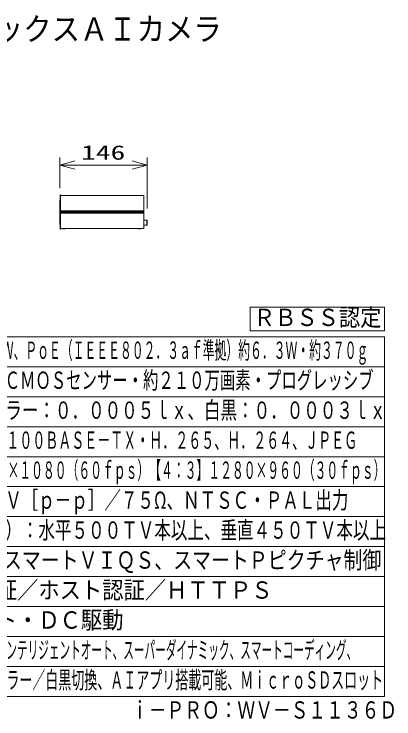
# Model space of a CAD drawing. Units: millimetres on the paper. Extents: x -62 to 64, y -58 to 59.
# Drawn here: x 0.8 to 64.1, y -58.3 to 59.2 of the extents above; entities that cross this region are included whole.
import ezdxf
from ezdxf.enums import TextEntityAlignment as Align

# ---------------------------------------------------------------- set-up
doc = ezdxf.new("R2010")
doc.units = ezdxf.units.MM
for name, color, linetype, lineweight in [('0-0_MOJI1', 7, 'Continuous', 9), ('0-2_WAKU', 4, 'Continuous', 9), ('0-3_GAIKEI', 4, 'Continuous', 9), ('0-4_SUNPO', 7, 'Continuous', 9), ('0-5_0', 7, 'Continuous', 9)]:
    doc.layers.add(name, color=color, linetype=linetype, lineweight=lineweight)
doc.layers.add('0-1_相当品', color=4, linetype='Continuous')
doc.styles.add('ＭＳ ゴシック', font='')
doc.styles.get('ＭＳ ゴシック').set_extended_font_data('MS Gothic')

# ---------------------------------------------------------------- blocks, each defined once
blk = doc.blocks.new('_Open30')
at = {"layer": '0-5_0'}
blk.add_line((0, 0), (-1, 0), dxfattribs=at)
blk.add_lwpolyline([(-1, 0.2679), (0, 0), (-1, -0.2679)], dxfattribs=at)

msp = doc.modelspace()

# ---------------------------------------------------------------- linework, layer by layer
at = {"layer": '0-0_MOJI1'}
msp.add_lwpolyline([(40.121, 10.367), (62.5, 10.367), (62.5, 6.4), (40.121, 6.4)], close=True, dxfattribs=at)
at = {"layer": '0-2_WAKU', "color": 3}
for p, q in [((-62.5, 5.4), (62.5, 5.4)), ((62.5, -54.6), (62.5, 5.4)), ((-62.5, -54.6), (62.5, -54.6))]:
    msp.add_line(p, q, dxfattribs=at)
at = {"layer": '0-2_WAKU'}
for p, q in [((-62.5, 0.4), (62.5, 0.4)), ((-62.5, -4.6), (62.5, -4.6)), ((-62.5, -9.6), (62.5, -9.6)), ((62.5, -14.6), (-62.5, -14.6)), ((62.5, -19.6), (-62.5, -19.6)), ((62.5, -24.6), (-62.5, -24.6)), ((-62.5, -29.6), (62.5, -29.6)), ((-62.5, -34.6), (62.5, -34.6)), ((-62.5, -39.6), (62.5, -39.6)), ((-62.5, -44.6), (62.5, -44.6)), ((-62.5, -49.6), (62.5, -49.6))]:
    msp.add_line(p, q, dxfattribs=at)
at = {"layer": '0-3_GAIKEI'}
for p, q in [((8.469, 29.024), (8.464, 28.952)), ((8.464, 28.922), (8.464, 28.952)), ((8.499, 29.052), (8.494, 28.952)), ((8.494, 26.217), (8.494, 28.952)), ((8.529, 29.052), (8.499, 29.052)), ((8.534, 28.952), (8.529, 29.052)), ((8.564, 28.952), (8.559, 29.024)), ((8.979, 28.973), (8.979, 28.972)), ((9.084, 28.982), (9.084, 28.972)), ((9.144, 28.982), (9.144, 28.972)), ((9.249, 28.973), (9.249, 28.972)), ((13.414, 28.952), (14.414, 28.952)), ((22.384, 26.217), (22.384, 28.952)), ((8.404, 28.202), (8.404, 24.202)), ((8.414, 28.202), (8.404, 28.202)), ((8.414, 28.202), (8.414, 24.202)), ((8.434, 28.202), (8.434, 24.202)), ((8.414, 26.897), (8.404, 26.897)), ((8.414, 26.702), (8.404, 26.702)), ((8.414, 26.552), (8.404, 26.552)), ((8.414, 26.502), (8.404, 26.502)), ((8.414, 25.902), (8.404, 25.902)), ((8.464, 26.4), (8.464, 26.003)), ((8.464, 26.217), (22.414, 26.217)), ((8.594, 26.202), (8.464, 26.202)), ((8.464, 26.187), (22.414, 26.187)), ((8.494, 26.402), (22.384, 26.402)), ((8.494, 26.187), (8.494, 23.452)), ((22.384, 26.002), (8.494, 26.002)), ((8.594, 26.187), (8.594, 26.217)), ((8.664, 26.187), (8.664, 26.217)), ((8.678, 26.187), (8.709, 26.217)), ((8.694, 26.202), (8.694, 26.217)), ((22.264, 26.187), (22.263, 26.217)), ((22.314, 26.187), (22.313, 26.217)), ((22.384, 23.452), (22.384, 26.187)), ((8.414, 25.851), (8.404, 25.851)), ((8.414, 25.702), (8.404, 25.702)), ((8.414, 25.506), (8.404, 25.506)), ((22.414, 24.847), (22.914, 24.847)), ((22.914, 24.017), (22.914, 24.847)), ((22.964, 24.067), (22.964, 24.797)), ((8.414, 24.202), (8.404, 24.202)), ((22.414, 24.017), (22.914, 24.017)), ((8.464, 23.452), (8.464, 23.482)), ((8.469, 23.379), (8.464, 23.452)), ((8.499, 23.352), (8.494, 23.452)), ((8.499, 23.352), (8.529, 23.352)), ((8.534, 23.452), (8.529, 23.352)), ((8.564, 23.452), (8.559, 23.379)), ((8.979, 23.43), (8.979, 23.431)), ((9.084, 23.421), (9.084, 23.431)), ((9.144, 23.421), (9.144, 23.431)), ((9.249, 23.43), (9.249, 23.431)), ((21.479, 23.43), (21.479, 23.431)), ((21.584, 23.421), (21.584, 23.431)), ((21.644, 23.421), (21.644, 23.431)), ((21.749, 23.43), (21.749, 23.431))]:
    msp.add_line(p, q, dxfattribs=at)
at = {"layer": '0-3_GAIKEI', "color": 7}
for p, q in [((8.464, 28.922), (8.464, 26.4)), ((22.384, 28.952), (8.494, 28.952)), ((22.414, 26.217), (22.414, 28.922)), ((8.464, 26.003), (8.464, 23.482)), ((22.414, 23.482), (22.414, 26.187)), ((22.384, 23.452), (8.494, 23.452))]:
    msp.add_line(p, q, dxfattribs=at)
at = {"layer": '0-3_GAIKEI'}
for points in [[(9.084, 28.982), (9.084, 28.982), (9.084, 28.983), (9.083, 28.983), (9.082, 28.983), (9.08, 28.984), (9.075, 28.984), (9.053, 28.983), (9.044, 28.982)], [(9.044, 28.982), (9.059, 28.983), (9.073, 28.984), (9.082, 28.983)], [(9.144, 28.982), (9.144, 28.982), (9.144, 28.983), (9.144, 28.983), (9.145, 28.983), (9.148, 28.984), (9.153, 28.984), (9.175, 28.983), (9.184, 28.982)], [(9.184, 28.982), (9.169, 28.983), (9.155, 28.984), (9.146, 28.983)], [(9.084, 23.421), (9.084, 23.421), (9.084, 23.42), (9.083, 23.42), (9.082, 23.42), (9.08, 23.419), (9.075, 23.419), (9.053, 23.42), (9.044, 23.421)], [(9.072, 23.419), (9.08, 23.419), (9.083, 23.42), (9.083, 23.42), (9.084, 23.42), (9.084, 23.421), (9.084, 23.421)], [(9.144, 23.421), (9.144, 23.421), (9.144, 23.42), (9.144, 23.42), (9.145, 23.42), (9.148, 23.419), (9.153, 23.419), (9.175, 23.42), (9.184, 23.421)], [(21.584, 23.421), (21.584, 23.421), (21.584, 23.42), (21.583, 23.42), (21.582, 23.42), (21.58, 23.419), (21.575, 23.419), (21.553, 23.42), (21.544, 23.421)], [(21.572, 23.419), (21.58, 23.419), (21.583, 23.42), (21.583, 23.42), (21.584, 23.42), (21.584, 23.421), (21.584, 23.421)], [(21.644, 23.421), (21.644, 23.421), (21.644, 23.42), (21.644, 23.42), (21.645, 23.42), (21.648, 23.419), (21.653, 23.419), (21.675, 23.42), (21.684, 23.421)]]:
    msp.add_lwpolyline(points, dxfattribs=at)
for centre, radius, start, end in [((7.464, 28.445), 1, 345.93013, 0), ((8.499, 29.022), 0.03, 90, 176), ((8.529, 29.022), 0.03, 4, 90), ((9.114, 28.312), 0.675, 101.53825, 108.53305), ((9.114, 28.312), 0.674, 95.95874, 101.54976), ((9.114, 28.311), 0.674, 95.96056, 101.54919), ((9.114, 28.312), 0.661, 87.40001, 92.59972), ((9.114, 28.312), 0.674, 78.45024, 84.04126), ((9.114, 28.311), 0.674, 78.45081, 84.03944), ((9.114, 28.312), 0.675, 71.46695, 78.46175), ((8.464, 27.948), 0.05, 126.8284, 180), ((22.914, 24.797), 0.05, 0, 90), ((8.464, 24.456), 0.05, 180, 233.17159), ((7.464, 23.958), 1, 0, 14.06987), ((22.914, 24.067), 0.05, 270, 0), ((8.494, 23.482), 0.03, 180, 270), ((8.499, 23.382), 0.03, 184.00001, 270), ((8.529, 23.382), 0.03, 270, 356), ((9.114, 24.092), 0.675, 251.46698, 258.46175), ((9.114, 24.092), 0.674, 258.45081, 264.03944), ((9.114, 24.091), 0.674, 258.45024, 264.04127), ((9.114, 24.092), 0.661, 267.4, 272.59972), ((9.154, 23.471), 0.0515, 260.78318, 271.92392), ((9.147, 23.767), 0.348, 272.94357, 276.03563), ((9.114, 24.092), 0.674, 275.96056, 281.54919), ((9.114, 24.091), 0.674, 275.95874, 281.54976), ((9.114, 24.092), 0.675, 281.53825, 288.53301), ((21.614, 24.092), 0.675, 251.46696, 258.46175), ((21.614, 24.092), 0.674, 258.45081, 264.03944), ((21.614, 24.091), 0.674, 258.45024, 264.04127), ((21.614, 24.092), 0.661, 267.4, 272.59973), ((21.654, 23.471), 0.0515, 260.78318, 271.92392), ((21.647, 23.767), 0.348, 272.94357, 276.03563), ((21.614, 24.092), 0.674, 275.96056, 281.54919), ((21.614, 24.091), 0.674, 275.95874, 281.54976), ((21.614, 24.092), 0.675, 281.53825, 288.53303)]:
    msp.add_arc(centre, radius, start, end, dxfattribs=at)
at = {"layer": '0-3_GAIKEI', "color": 7}
for centre, start, end in [((8.494, 28.922), 90, 180), ((22.384, 28.922), 0, 90), ((22.384, 23.482), 270, 0)]:
    msp.add_arc(centre, 0.03, start, end, dxfattribs=at)
at = {"layer": '0-3_GAIKEI'}
for centre, ratio, start_param, end_param in [((8.494, 28.588), 0.458714, 1.5707882, 3.1415908), ((22.384, 28.588), 0.458714, 0, 1.5707963), ((8.494, 26.4), 0.043619, 1.5707963, 3.1415927), ((8.494, 26.003), 0.043619, 3.1415927, 4.712389), ((22.384, 26.4), 0.043619, 0, 1.5707963), ((22.384, 26.003), 0.043619, 4.712389, 6.2831853), ((22.384, 23.815), 0.458714, 4.712389, 6.2831853)]:
    msp.add_ellipse(centre, major_axis=(0.03, 0), ratio=ratio, start_param=start_param, end_param=end_param, dxfattribs=at)
at = {"layer": '0-4_SUNPO'}
for p, q in [((8.414, 30.202), (8.414, 35.302)), ((22.964, 26.797), (22.964, 35.302)), ((10.914, 34.052), (20.464, 34.052))]:
    msp.add_line(p, q, dxfattribs=at)

# ---------------------------------------------------------------- block references
at = {"layer": '0-4_SUNPO', "xscale": 2.5, "yscale": 2.5, "rotation": 180}
msp.add_blockref('_Open30', (8.414, 34.052), dxfattribs=at)
at = {"layer": '0-4_SUNPO', "xscale": 2.5, "yscale": 2.5}
msp.add_blockref('_Open30', (22.964, 34.052), dxfattribs=at)

# ---------------------------------------------------------------- texts
at = {"layer": '0-0_MOJI1', "style": 'ＭＳ ゴシック'}
for s, height, width, p in [('屋内２ＭＰ\u3000ボックスＡＩカメラ', 3.849, 0.9, (-35.5, 53.66)), ('ＲＢＳＳ認定', 2.889, 0.9, (40.71, 6.328)), ('ＤＣ１２Ｖ 約５．８Ｗ、ＰｏＥ（ＩＥＥＥ８０２．３ａｆ準拠）約６．３Ｗ・約３７０ｇ', 2.889, 0.5, (-20, 0.845)), ('約１／２．８型 ＣＭＯＳセンサー・約２１０万画素・プログレッシブ', 2.889, 0.65, (-20, -4.155)), ('（Ｆ１．２）カラー：０．０００５ｌｘ、白黒：０．０００３ｌｘ', 2.889, 0.7, (-20, -9.155)), ('１０ＢＡＳＥ－Ｔ／１００ＢＡＳＥ－ＴＸ・Ｈ．２６５、Ｈ．２６４、ＪＰＥＧ', 2.886, 0.55, (-20, -14.155)), ('【１６：９】１９２０×１０８０（６０ｆｐｓ）【４：３】１２８０×９６０（３０ｆｐｓ）', 2.886, 0.5, (-20, -19.155)), ('ＶＢＳ：１．０Ｖ［ｐ－ｐ］／７５Ω、ＮＴＳＣ・ＰＡＬ出力', 2.886, 0.7, (-20, -24.155)), ('解像度（中心部）：水平５００ＴＶ本以上、垂直４５０ＴＶ本以上', 2.889, 0.7, (-20, -29.155)), ('ＧＯＰ制御、スマートＶＩＱＳ、スマートＰピクチャ制御', 2.889, 0.8, (-20, -34.155)), ('ユーザー認証／ホスト認証／ＨＴＴＰＳ', 2.889, 0.9, (-20, -39.155)), ('ＣＳマウント・ＤＣ駆動', 2.889, 0.9, (-20, -44.155)), ('ＪＣ－ＳＴＡＲ適合、インテリジェントオート、スーパーダイナミック、スマートコーディング、', 2.886, 0.45, (-20, -49.155)), ('逆光／強光補正、カラー／白黒切換、ＡＩアプリ搭載可能、ＭｉｃｒｏＳＤスロット', 2.886, 0.55, (-20, -54.155))]:
    msp.add_text(s, height=height, dxfattribs=dict(at, width=width)).set_placement(p, align=Align.BOTTOM_LEFT)
at = {"layer": '0-1_相当品', "style": 'ＭＳ ゴシック', "width": 0.75}
msp.add_text('ｉ－ＰＲＯ：ＷＶ－Ｓ１１３６Ｄ', height=2.889, dxfattribs=at).set_placement((20.26, -59.155), align=Align.BOTTOM_LEFT)
at = {"layer": '0-4_SUNPO', "style": 'ＭＳ ゴシック', "width": 1.5}
msp.add_text('146', height=2.405, dxfattribs=at).set_placement((11.939, 34.214), align=Align.BOTTOM_LEFT)

doc.saveas('drawing.dxf')
